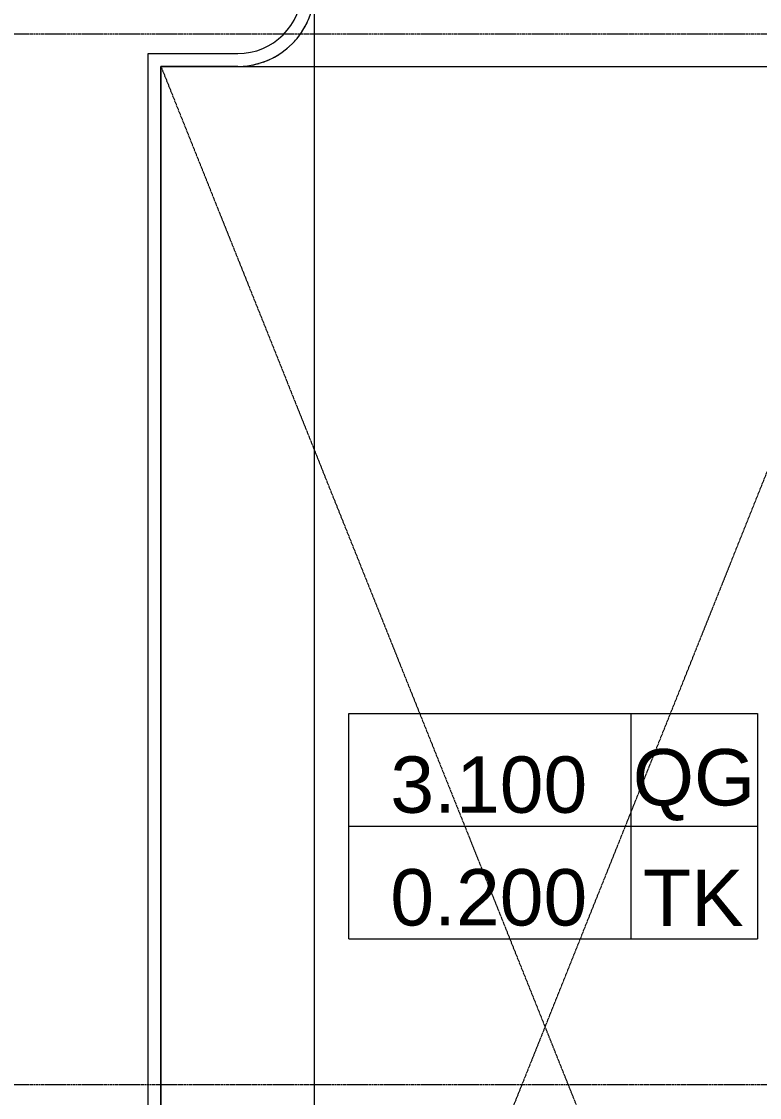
# Model space of a CAD drawing. Header units: millimetres. Extents: x -24439 to 198341, y -52871 to 149926.
# Drawn here: x 127513 to 133276, y 53437 to 61837 of the extents above; entities that cross this region are included whole.
import ezdxf

# ---------------------------------------------------------------- set-up
doc = ezdxf.new("R2010")
doc.units = ezdxf.units.MM
doc.linetypes.add('Dash', pattern=[6, 3, -3])
doc.linetypes.add('Grid Line', pattern=[22.225, 12.7, -3.175, 3.175, -3.175])
for name, color, linetype, lineweight in [('A-ANNO-NOTE', 131, 'Continuous', 9), ('A-FLOR', 192, 'Continuous', 9), ('A-WALL', 113, 'Continuous', 9), ('C-PRKG', 70, 'Continuous', 9), ('C-PRKG-HDLN', 70, 'Dash', 9), ('S-GRID-1', 1, 'Grid Line', 9)]:
    doc.layers.add(name, color=color, linetype=linetype, lineweight=lineweight)
doc.styles.add('Arial_6', font='arial_0.ttf', dxfattribs={"height": 2})
doc.styles.add('Arial_7', font='arial_0.ttf', dxfattribs={"height": 440})

# ---------------------------------------------------------------- blocks, each defined once
blk = doc.blocks.new('BAI XE PCCC - BAI XE PCCC-V163-TKCS_MB ĐỊNH VỊ CAO ĐỘ THIẾT KẾ')
at = {"layer": 'C-PRKG'}
for p, q in [((0, -6000), (0, -100)), ((15000, -6000), (0, -6000))]:
    blk.add_line(p, q, dxfattribs=at)
at = {"layer": 'C-PRKG-HDLN'}
for p, q in [((0, -6000), (15000, 0)), ((15000, -6000), (88.1, -35.2))]:
    blk.add_line(p, q, dxfattribs=at)
blk = doc.blocks.new('GHI CHU CAO DO THIET KE - GHI CHÚ CAO ĐỘ THIẾT KẾ-1549760-TKCS_MB ĐỊNH VỊ CAO ĐỘ THIẾT KẾ')
at = {"layer": 'A-ANNO-NOTE'}
for p, q in [((14.5, 0), (0, 0)), ((0, -8), (0, 0)), ((4.5, -8), (4.5, 0)), ((14.5, 0), (14.5, -8)), ((14.5, -4), (0, -4)), ((14.5, -8), (0, -8))]:
    blk.add_line(p, q, dxfattribs=at)
at = {"layer": 'A-ANNO-NOTE', "char_height": 2, "attachment_point": 5, "rotation": 180, "line_spacing_factor": 0.936439, "style": 'Arial_6'}
for s, insert, width in [('\\pt0.5,1,1.5,2,2.5,3,3.5,4,4.5,5,5.5,6,6.5,7,7.5,8,8.5,9,9.5,10,10.5,11,11.5,12,12.5,13,13.5,14,14.5,15,15.5,16;TK', (2.278, -1.459), 4.5), ('\\pt0.5,1,1.5,2,2.5,3,3.5,4,4.5,5,5.5,6,6.5,7,7.5,8,8.5,9,9.5,10,10.5,11,11.5,12,12.5,13,13.5,14,14.5,15,15.5,16;QG', (2.252, -5.459), 4.63)]:
    blk.add_mtext(s, dxfattribs=dict(at, insert=insert, width=width))

msp = doc.modelspace()

# ---------------------------------------------------------------- linework, layer by layer
at = {"layer": 'A-FLOR'}
for p, q in [((129801.6, 40386.3), (129801.6, 62086.3)), ((129801.5, 40399.4), (129801.5, 62073.3))]:
    msp.add_line(p, q, dxfattribs=at)
for start, end in [(330.66614, 335.00505), (322.49955, 326.87939), (314.3178, 318.75375), (297.8569, 302.27292), (306.1108, 310.34115), (270, 278.06823), (280.83324, 286.13646), (289.49983, 294.20469)]:
    msp.add_arc((129201.6, 62086.3), 600, start, end, dxfattribs=at)
at = {"layer": 'A-WALL'}
for p, q in [((128501.6, 40886.3), (128501.6, 61586.3)), ((128501.6, 61586.3), (129201.6, 61586.3)), ((128601.6, 61486.3), (128601.6, 40986.3)), ((129201.6, 61486.3), (128601.6, 61486.3))]:
    msp.add_line(p, q, dxfattribs=at)
for radius in [600, 500]:
    msp.add_arc((129201.6, 62086.3), radius, 270, 0, dxfattribs=at)
at = {"layer": 'S-GRID-1'}
for p, q in [((131551.8, 61736.9), (29351.8, 61736.9)), ((137051.8, 61736.9), (131551.8, 61736.9)), ((131551.8, 53536.9), (29351.8, 53536.9)), ((137051.8, 53536.9), (131551.8, 53536.9))]:
    msp.add_line(p, q, dxfattribs=at)

# ---------------------------------------------------------------- block references
at = {"layer": 'A-ANNO-NOTE', "xscale": 220, "yscale": 220, "zscale": 220, "rotation": 180}
msp.add_blockref('GHI CHU CAO DO THIET KE - GHI CHÚ CAO ĐỘ THIẾT KẾ-1549760-TKCS_MB ĐỊNH VỊ CAO ĐỘ THIẾT KẾ', (133260, 54675.6), dxfattribs=at)
at = {"layer": 'C-PRKG', "rotation": 270}
msp.add_blockref('BAI XE PCCC - BAI XE PCCC-V163-TKCS_MB ĐỊNH VỊ CAO ĐỘ THIẾT KẾ', (134601.6, 61486.3), dxfattribs=at)

# ---------------------------------------------------------------- texts
at = {"layer": 'A-ANNO-NOTE', "char_height": 440, "width": 1586.2, "attachment_point": 5, "line_spacing_factor": 0.936439, "style": 'Arial_7'}
for s, insert in [('\\pt2794,5588,8382,11176,13970,16764,19558,22352,25146,27940,30734,33528,36322,39116,41910,44704,47498,50292,53086,55880,58674,61468,64262,67056,69850,72644,75438,78232,81026,83820,86614,89408;3.100', (131162.1, 55876.5)), ('\\pt2794,5588,8382,11176,13970,16764,19558,22352,25146,27940,30734,33528,36322,39116,41910,44704,47498,50292,53086,55880,58674,61468,64262,67056,69850,72644,75438,78232,81026,83820,86614,89408;0.200', (131162.1, 54996.5))]:
    msp.add_mtext(s, dxfattribs=dict(at, insert=insert))

doc.saveas('drawing.dxf')
